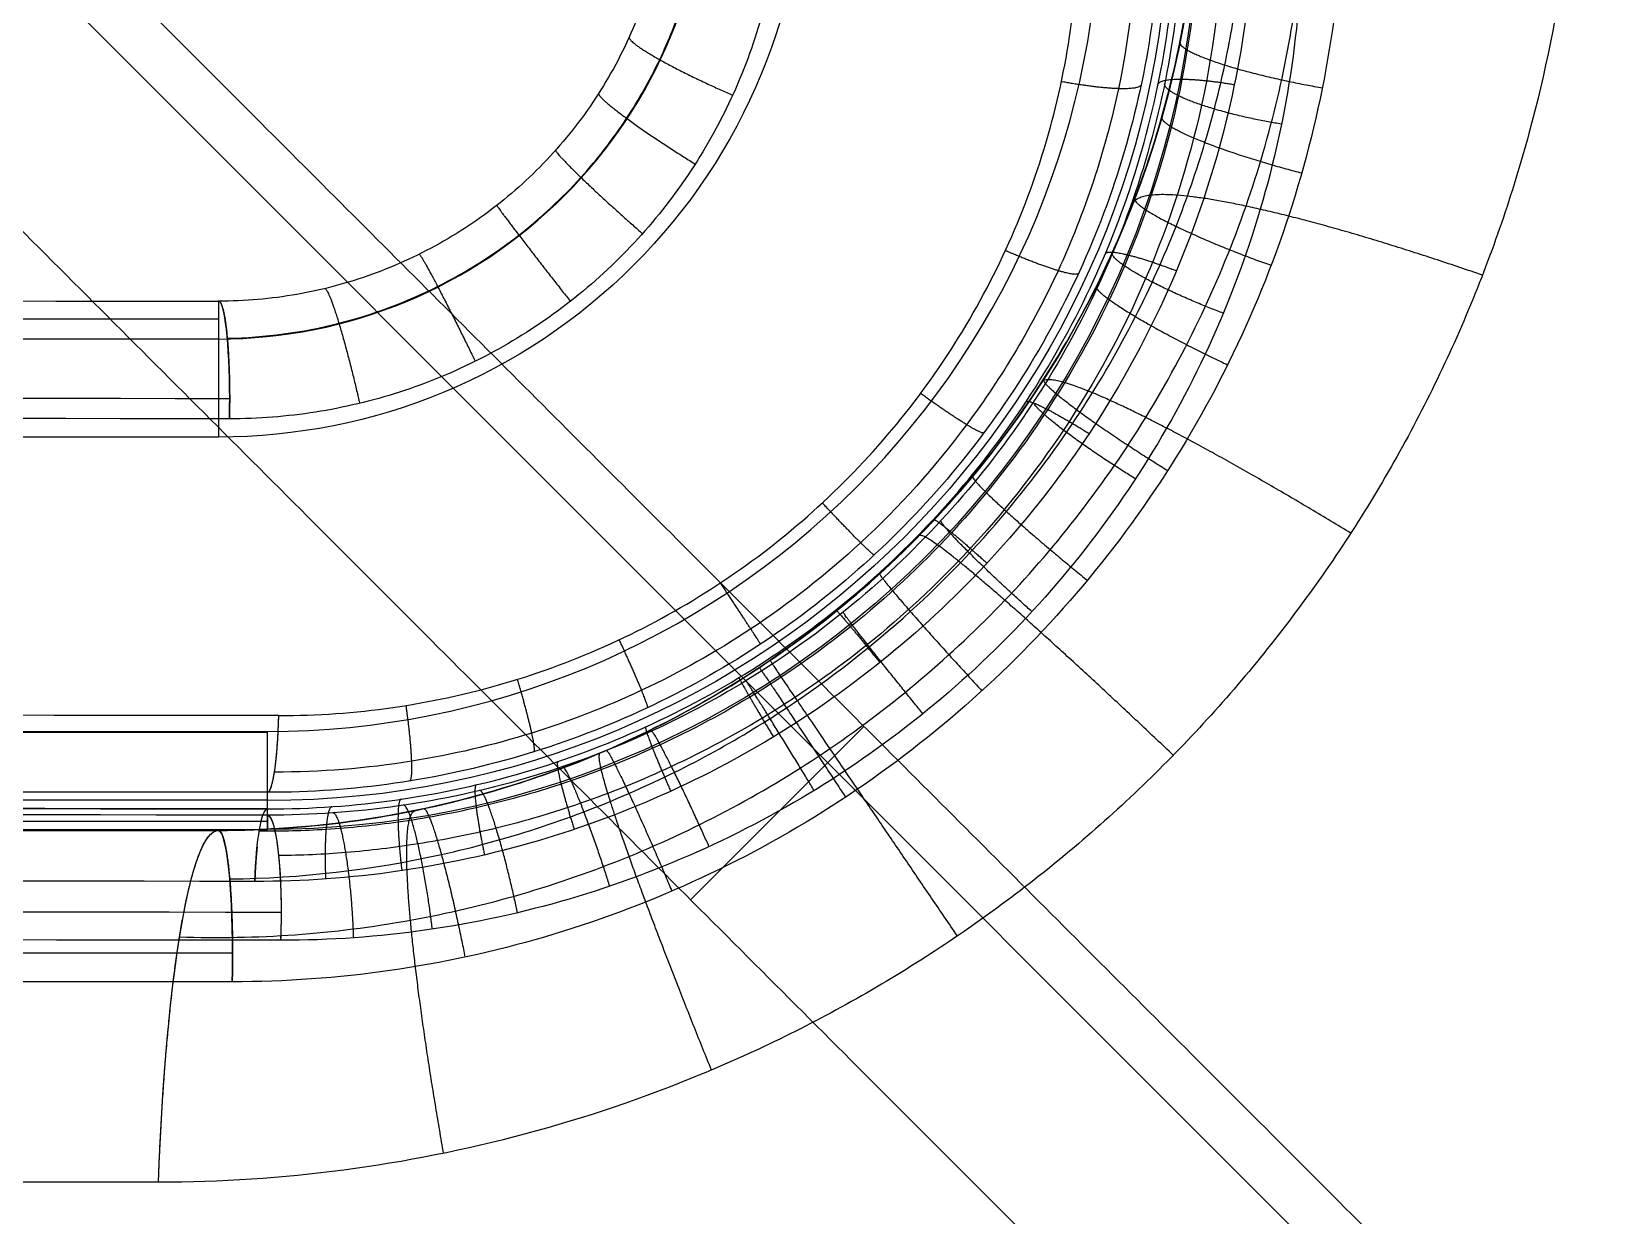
# Model space of a CAD drawing. Header units: centimetres. Extents: x -2.5 to 2.5, y -13.5 to 2.5.
# Drawn here: x 0.3168 to 0.6371, y -0.7985 to -0.5571 of the extents above; entities that cross this region are included whole.
import ezdxf

# ---------------------------------------------------------------- set-up
doc = ezdxf.new("R2010")
doc.units = ezdxf.units.CM
doc.layers.add('Default', color=7, linetype='Continuous', true_color=0x000000)

msp = doc.modelspace()

# ---------------------------------------------------------------- linework, layer by layer
at = {"layer": 'Default'}
for p, q in [((0.6587463907696087, -0.8856415901717452, 3.01068913411592), (0.2961758584722198, -0.5230710578743563, 3.01068913411592)), ((0.355000000558295, -0.6157932887044069, 2.282041368845757), (-0.3550000003460332, -0.6157932887044069, 2.282041368845757)), ((-0.365, -0.6999992317864674, 1.800000761538717), (0.3649999999996736, -0.6999992317864674, 1.800000761538717)), ((0.4866682153450261, -0.6988002496694741, 3.000249999977711), (0.4513128762699427, -0.7341555887445576, 3.05024999999999)), ((-0.3649999999999999, -0.7137371730395531, 2.517648887391085), (0.3649999999999999, -0.7137371730395531, 2.517648887391085)), ((-0.365, -0.718133840030913, 2.013840751783052), (0.3649999999750696, -0.718133840030913, 2.013840751783052)), ((-0.365, -0.7198239395377833, 1.820174530709968), (0.3649999999409002, -0.7198239395377833, 1.820174530709968)), ((-0.3549999999870747, -0.7200000000000001, 2.540225799763142), (0.3550000003248897, -0.7200000000000001, 2.540225799763142))]:
    msp.add_line(p, q, dxfattribs=at)
for centre, radius, start, end in [((0, 3.552713678800501e-16, -12.2), 2.499690594652, 270, 90), ((-1.414489680939823e-09, -1.493782253447762e-09, -11.7), 2.032971016854729, 44.41990661493926, 268.9001442872669), ((-1.793662034335766e-44, 5.329070518200752e-16, -3.2), 1.999999999999999, 270, 90), ((0, 0, 1.625), 1.775, 270, 90), ((0, 0, 2.218104481907), 1.775, 270, 90), ((0, 0, 1.7715522409535), 1.775, 270, 89.99999999999999), ((0, 0, 2.230604481907), 1.775, 270, 89.53141365220625), ((-2.40802933149098e-12, -1.486122336302742e-12, -11.7), 1.7086088901431, 55.00316425220173, 268.5990959644928), ((0, 0, -11.7), 1.70860889014, 55.00316425226172, 268.5990959644133), ((0, -8.881784197001252e-16, -3.2), 1.700000000000001, 270, 90), ((0, 1.776356839400251e-16, 1.943104481907), 1.695, 270, 90), ((0, 1.776356839400251e-16, 2.193104481907), 1.695, 270, 90), ((0, 0, 1.968104481907), 1.67, 270, 90), ((-6.418400859435261e-09, 4.475350401378365e-09, -2.3), 1.60000000544864, 304.7777720339693, 235.2222891541464), ((0, 0, -2.85), 1.6, 270, 90), ((-6.090588475787544e-09, 2.87672047960541e-07, 1.6), 1.574999693184827, 110.3329123390494, 69.66708705205367), ((0, 8.881784197001221e-17, 0.5), 1.469836076253, 270.0000000000001, 90), ((1.479396646715422e-12, -9.206964080021863e-11, 1.4), 1.525000000073368, 112.0971810042805, 67.9028189950204), ((0, 0, 1.4), 1.3, 118.4481734429889, 61.55182655701113), ((-3.070880286606946e-17, 1.694822060471779e-12, 1.425), 1.274999999998073, 118.4481734430453, 61.55182655695467), ((0, 0, 1.7315294370165), 1.275, 118.448173467315, 61.55182647779476), ((-3.268433194673234e-13, 9.345413332084718e-13, 2.038058873912966), 1.274999999998938, 269.6396628476234, 61.55182639856582), ((8.881784197001273e-17, -9.174883075502294e-13, 2.143109796070999), 1.181485151023046, 118.722967137101, 61.27703286289901), ((4.440892098500626e-17, -1.101518876112095e-12, 2.097504004866), 1.037010000488325, 123.7969889265694, 56.20301107343055), ((-2.40785169580704e-12, -1.48618894968422e-12, -11.7), 1.7086088901431, 268.5990959644928, 6.722127558517477), ((0, 0, -11.7), 1.70860889014, 268.5990959644133, 6.722127558479594), ((-1.414489503304139e-09, -1.49378216462992e-09, -11.7), 2.032971016854729, 268.9001442872669, 5.645786876412472), ((0, 0, -12.1), 2.15, 180, 0), ((5.445089946102565e-32, 1.577721810442024e-31, 2.733148992834), 1.865415327864, 180, 6.145651548693434e-14), ((0, 0, -12.1), 1.85, 180, 0), ((1.776356839400251e-16, 0, 2.3), 1.82, 180, 0), ((0, 0, 2.28), 1.8, 180, 0), ((0, 0, 1.4), 1.8, 180, 0), ((-1.805553913884908e-31, -8.832776948146517e-30, 2.984452014333), 1.773948508258, 179.9999999999993, 359.9999999999994), ((0, 0, -11.95018562705), 1.7, 180, 0), ((0, 0, 1.4), 1.592735026919, 180, 0), ((0, 0, 1.3), 1.535, 180, 0), ((0, 0, 0.9500000000000001), 1.535, 180, 0), ((0, 0, 0.8650000000000001), 1.45, 180, 0), ((5.52802248421358e-13, 7.105427357601002e-16, 2.203600857458), 2.003255677910447, 268.6052373185493, 0), ((0, 0, 2.042057713659), 1.8, 270, 0), ((3.823495761736303e-31, -2.810513849101997e-15, -12), 2.15, 180, 4.854997180391044e-14), ((1.092437577629426e-30, -2.847253253075997e-15, -12.2), 1.85, 180, 7.399440925561782e-14), ((-1.085463873042923e-31, -1.037837607336e-15, -2.35), 1.45, 180, 0), ((-1.137500810156507e-31, -1.055288824224e-15, -2.445), 1.355, 180, 0), ((-1.155045923347484e-31, -1.129686117271999e-15, -2.85), 1.355, 180, 0), ((1.776356839400251e-16, -1.776356839400251e-16, 0.5019870922843003), 1.45, 270.0000000006124, 7.0191551590919e-15), ((0, 0, 2.400250000000001), 0.6000000000000001, 233.9024294560259, 306.0975706221382), ((6.064496528837543e-15, -1.620925615952729e-14, 1.80025), 0.59999999999998, 234.8252730565745, 305.1747269505037), ((0.35500000000002, -0.5200000000000201, 1.819825469289), 0.09982698575058002, 269.9999999444301, 3.410423499642764e-08), ((0.365, -0.53, 1.8), 0.1698247010765, 269.9999999999999, 0)]:
    msp.add_arc(centre, radius, start, end, dxfattribs=at)
at = {"layer": 'Default', "extrusion": (0, 0, -1)}
for centre, radius, start, end in [((-3.410332196196464e-07, 8.468541827344467e-07, 11.6), 2.132971868070293, 271.0998644742624, 132.7700319573599), ((0, 0, 0.5500000000000007), 2, 90, 196.6607710957106), ((1.060544128062e-15, 1.159961016128364e-13, -2.12), 1.845000000000116, 90.00000000000001, 270), ((0, 0, 0.9000001103701888), 1.7, 336.1372350324376, 203.862718006589), ((0, 0, -1.918104481907), 1.775, 90, 270), ((-3.885780586188048e-17, -7.059110240792421e-15, -2.2431044819065), 1.774999999999993, 92.13727618026752, 270.0000000000021), ((0, 0, -1.6), 1.75, 90.00000000000001, 270), ((0, 0, -1.943104481907), 1.75, 90, 270), ((0, 0, -2.193104481907), 1.75, 90.00000000000001, 270), ((0, 0, -2.1), 2, 121.2771350111555, 271.3947626814349), ((0, 0, 2.95), 1.7, 90, 270), ((0, 0, 3.075000000000001), 1.7, 90, 270), ((0, 0, -2.168104481907), 1.67, 90, 270), ((0, 0, -2.068104481907), 1.67, 90, 270), ((5.000772678936243e-14, -9.046399185308474e-11, -1.575), 1.550000000070636, 112.0971810147748, 67.90281898522515), ((-1.776356839400251e-16, -1.278941397231392e-10, -1.425), 1.550000000112033, 112.0971810140798, 67.90281898592026), ((0, 0, -1.5), 1.55, 112.0971810159446, 67.90281898405362), ((4.440892098500626e-17, -1.626077050786989e-12, -1.4), 1.300000000001851, 118.4481734429547, 61.5518265570453), ((1.393624962404618e-08, -2.811223840382127e-08, -2.008428634931692), 1.268181102197558, 116.4704652346586, 63.52953589255723), ((1.001865257421741e-13, -5.231592936638662e-13, -2.128091050515001), 1.218522490780612, 121.2651258924094, 270.360337152387), ((0, 0, -1.935767980715957), 1.068815170782211, 123.1689569521743, 56.83104304862568), ((0, -1.148055819259e-15, 2.85), 1.6, 173.0769230769231, 269.9999999999999), ((-6.897676076533799e-07, 7.142894792977473e-07, 11.6), 2.132971742224026, 176.8990229639725, 271.0998739085747), ((-2.664535259100376e-15, -1.457586051856197e-10, 11.58971848225719), 2.132441062866242, 177.1805348174992, 270.0000000000001), ((-1.026037000564491e-30, -2.847253253075996e-15, 12.2), 2.15, 179.9999999999999, 0), ((1.086203203015819e-31, 2.208810534618833e-30, -2.70025), 1.912399958904, 180, 359.9999999999999), ((-9.679907427317068e-31, -2.810513849101997e-15, 12), 1.85, 179.9999999999999, 0), ((0, 0, -2.3), 1.832180073765, 180, 0), ((0, 0, -1.7210288568295), 1.8, 180, 0), ((0, 0, -2.238971143170501), 1.8, 180, 0), ((0, 0, -1.125), 1.535, 180, 0), ((0, 0, 2.324999999999999), 1.45, 180, 0), ((0, 0, -0.6834935461421502), 1.45, 180, 0), ((0, 0, 2.6475), 1.355, 180, 0), ((0, 0, -2.197942286341), 1.8, 180, 270), ((-5.094560832352442e-33, -2.847253253076e-15, 12.2), 1.7, 180, 0), ((-6.20423039995443e-34, -1.028652756343e-15, 2.3), 1.45, 180, 7.016709298520406e-15), ((-1.776356839400251e-16, 0, 11.7003712541), 1.7, 180.0000000095494, 271.4009040355867), ((-0.3550000000196001, -0.52, -1.8), 0.1198262241923, 180, 270.0000000159704), ((-0.355, -0.52, -2.519645183052824), 0.2, 180, 270), ((-0.3650000000000481, -0.530000000000032, -1.82015271437125), 0.1898240347300916, 179.9999999999903, 270.0000000178385), ((-0.365, -0.53, -2.495923099550289), 0.1839267711176581, 180, 270)]:
    msp.add_arc(centre, radius, start, end, dxfattribs=at)
at = {"layer": 'Default', "extrusion": (1.185738763352164e-07, 1.917660872554058e-06, -0.9999999999981544)}
msp.add_arc((4.65434932543532e-08, -7.524191470356261e-07, -2.284937504049541), 1.752386096327069, 93.53520999034606, 86.46480574627344, dxfattribs=at)
at = {"layer": 'Default', "extrusion": (-4.416450215434877e-08, 4.392315963832166e-08, 0.9999999999999981)}
msp.add_arc((-1.019762138645356e-07, 9.998766903750547e-08, -2.200000090908275), 1.700000004086728, 304.7777720676715, 235.2222895058525, dxfattribs=at)
at = {"layer": 'Default', "extrusion": (1.792447683750321e-07, -2.74029957633971e-07, -0.9999999999999465)}
msp.add_arc((-3.660868122540455e-07, -5.596745233495262e-07, -2.05177623579187), 1.067802782053502, 123.1390102452997, 56.8609898534229, dxfattribs=at)
at = {"layer": 'Default', "extrusion": (-7.03380496208661e-14, 0.9999619230641771, -0.008726535497712124)}
msp.add_arc((-3.266834227727648e-08, -0.3925863703126695, -0.635684156195072), 3.110945517803874, 83.4475199808608, 96.5524788160434, dxfattribs=at)
at = {"layer": 'Default', "extrusion": (-0.9934677597045397, 0.0009956649833193479, 0.1141088036870252)}
msp.add_arc((0.6317585659022192, 2.726578087228164, -0.04479939011706918), 0.02000000000067744, 90.50328645832238, 180.5032262364991, dxfattribs=at)
at = {"layer": 'Default', "extrusion": (-1, 0, 0)}
msp.add_arc((0.6398262242118999, 1.820000000000017, -0.3549999998884263), 0.02000000000001663, 180.50000000014, 269.9999999438505, dxfattribs=at)
at = {"layer": 'Default', "extrusion": (-8.088148206741863e-17, 0.9999619230641713, -0.00872653549837459)}
msp.add_arc((2.56939129516207e-12, -0.3925850510173612, -0.6556841561969005), 3.13094418983354, 83.44751779098782, 96.5524821972354, dxfattribs=at)
at = {"layer": 'Default', "extrusion": (-0.9934677597045132, 0.0009956649833213615, 0.1141088036872559)}
msp.add_arc((0.6317585659022186, 2.726578087228171, -0.04479939011643275), 0.02000000000068047, 78.54102621194767, 90.5032864583226, dxfattribs=at)
at = {"layer": 'Default', "extrusion": (5.854691731421722e-18, -0.9999619230641635, 0.008726535499263045)}
msp.add_arc((8.484808396849709e-13, -0.3925850510020796, 0.6598295033315709), 3.130509876546567, 83.44751779066435, 96.55248220933561, dxfattribs=at)
at = {"layer": 'Default', "extrusion": (1.283695372222837e-16, -0.99996192306416, 0.00872653549967233)}
msp.add_arc((-5.002745760699514e-14, -0.3925850510181919, 0.7202030301818918), 3.11710778961243, 83.23299217624495, 96.76700782375508, dxfattribs=at)
at = {"layer": 'Default', "extrusion": (-0.9930335231053303, 0.001028266657858844, 0.1178276905345082)}
msp.add_arc((0.6918574562820805, 2.713960414510082, -0.04625915128879515), 0.0200000000002835, 0.5035074946434791, 77.43393217113915, dxfattribs=at)
at = {"layer": 'Default', "extrusion": (1, 0, 0)}
msp.add_arc((-0.6997480107176862, 1.820076024012454, 0.3649999999411886), 0.02007617049040333, 179.7811313379228, 269.7811313378737, dxfattribs=at)
at = {"layer": 'Default', "extrusion": (-3.469446951953614e-18, -0.9999619230641755, 0.00872653549788715)}
msp.add_arc((2.564290399251681e-18, -0.3925850510075612, 0.735680348501955), 3.097625865918048, 83.23299217622032, 96.76700782377968, dxfattribs=at)
at = {"layer": 'Default', "extrusion": (5.421010862427522e-18, 0.9999619230641678, -0.00872653549878627)}
msp.add_arc((1.283402326370942e-15, -0.3951763358115835, -0.7356803485042224), 2.71569423930626, 82.27584606967426, 97.72415393032578, dxfattribs=at)
at = {"layer": 'Default', "extrusion": (0, -0.9999619230641713, 0.008726535498373992)}
for centre, radius, start, end in [((0, -0.3951763357644154, 0.7356803485032701), 2.715694239259, 82.27584606954134, 97.72415393045867), ((0, -0.3951763357644154, 0.7356803485032712), 2.570029416397, 81.83514855694771, 98.16485144305229)]:
    msp.add_arc(centre, radius, start, end, dxfattribs=at)
at = {"layer": 'Default', "extrusion": (-1.127570259384925e-16, -0.9999619230641638, 0.008726535499243368)}
msp.add_arc((5.843647725051691e-17, -0.3951763357571461, 0.735680348505169), 2.570029416388977, 81.83514855692268, 98.16485144307734, dxfattribs=at)
at = {"layer": 'Default', "extrusion": (0.9909266276904144, -0.00117288073800444, -0.134398820251063)}
msp.add_arc((-0.7351839825521832, 2.330668211545452, 0.05311325570893771), 0.01999999999999713, 285.1129092033032, 359.4954220093539, dxfattribs=at)
at = {"layer": 'Default', "extrusion": (-0.9898635415282223, 0.001239357590709991, 0.1420163129572363)}
msp.add_arc((0.7364424017515835, 2.185436092388433, -0.05612362320146275), 0.02000000000054031, 90.50511986692533, 180.5051198653086, dxfattribs=at)
at = {"layer": 'Default', "extrusion": (0, -1, 0)}
for centre, radius, start, end in [((4.407516199377231e-08, -0.3925884073650643, 0.7200000000000001), 3.086357459101461, 83.39508829169175, 96.60491334454659), ((0, -0.3925880267139, 0.72), 2.781397272158, 82.6671263204149, 97.33287367958506), ((4.49587007581766e-13, -0.3925880267177668, 0.7449999999999966), 3.111357075910893, 83.39508665915211, 96.60491334494148), ((3.985014521146685e-13, -0.392588026700458, 0.7508661417322965), 3.11065910011347, 83.39508665502098, 96.60491334497897), ((-1.469196854738016e-15, -0.3925880267415124, 0.7917217349927973), 2.685478870779841, 82.66712632048966, 97.33287367951029)]:
    msp.add_arc(centre, radius, start, end, dxfattribs=at)
at = {"layer": 'Default', "extrusion": (0, 1, 0)}
msp.add_arc((-1.380379012758429e-15, -0.3925880267232056, -0.7200000000000001), 2.781397272167383, 82.66712632043937, 97.33287367956059, dxfattribs=at)
at = {"layer": 'Default', "extrusion": (0.9918213856338254, -1.060706394427716e-07, -0.1276336123416851)}
msp.add_arc((-0.8199999620340394, 2.392020082711862, 0.05010772498380794), 0.09999999999962621, 286.4263516139429, 359.9999992182087, dxfattribs=at)
at = {"layer": 'Default', "extrusion": (-0.9933629079826141, -3.54523792213887e-08, 0.1150223154188936)}
msp.add_arc((0.7450000126697935, 2.696374688993045, -0.04515642105562523), 0.02500000000011131, 89.99999976504861, 179.9999765271207, dxfattribs=at)
at = {"layer": 'Default', "extrusion": (1.327063459122258e-16, -0.9999619230641651, 0.008726535499090958)}
msp.add_arc((-1.451192036127291e-15, -0.3951763358012492, 0.7502960730234282), 2.696432630392651, 82.27584606964585, 97.7241539303541, dxfattribs=at)
at = {"layer": 'Default', "extrusion": (4.85722573273506e-17, -0.9999619230641713, 0.008726535498373544)}
msp.add_arc((1.238272299478221e-12, -0.3951763357730415, 0.7556803485032701), 2.590029416405715, 81.83514855700518, 98.16485143299542, dxfattribs=at)
at = {"layer": 'Default', "extrusion": (-0.9898635415282127, 0.001239357590710583, 0.1420163129573043)}
msp.add_arc((0.7364424017515832, 2.185436092388451, -0.05612362320131165), 0.0200000000005263, 74.04916231837821, 90.50511986692504, dxfattribs=at)
at = {"layer": 'Default', "extrusion": (-1.177443559319258e-16, -0.9999619230641715, 0.008726535498359384)}
msp.add_arc((-5.115513457423053e-14, -0.3951763357705178, 0.7613459130986797), 2.589210171806215, 81.83514855696943, 98.16485144303053, dxfattribs=at)
at = {"layer": 'Default', "extrusion": (-0.993362907982626, -3.545237922138869e-08, 0.1150223154187902)}
msp.add_arc((0.7450000126697935, 2.696374688993063, -0.04515642105590867), 0.02500000000009019, 76.42926264619784, 89.99999976504836, dxfattribs=at)
at = {"layer": 'Default'}
for points, degree in [([(0.4909104886577, -0.2080677761831, 3.05025), (0.7144983133587001, -0.4316556008841, 3.05025), (0.9380861380597001, -0.6552434255851, 3.05025)], 2), ([(0.4904741452682, -0.2783421109122, 3.00025), (0.68184418114445, -0.46971214678845, 3.00025), (0.8732142170207, -0.6610821826647, 3.00025)], 2), ([(0.6324118736832001, -0.5020674417026999, 2.288196107998), (0.632411380347205, -0.5149612427163639, 2.285781484373725), (0.6306949104691875, -0.5405730400115012, 2.281197701304426), (0.6230984465000868, -0.5782015979607859, 2.275098300833986), (0.6106789980276957, -0.6143216132943949, 2.269890362762993), (0.5937003184201047, -0.6483793644955047, 2.265649942544), (0.5724976762039143, -0.6798167838440146, 2.262444001874006), (0.5474587813522239, -0.7081557979120247, 2.260316058777013), (0.5189995028580336, -0.7329611296694346, 2.25929840707602), (0.487570078601843, -0.7538646702390446, 2.259403349264027), (0.4536670719193522, -0.770534418159754, 2.260628775279033), (0.4178417032589608, -0.7826742403418631, 2.262958961681039), (0.3806507942961844, -0.7900587844203395, 2.266362034864339), (0.3554221745392754, -0.7917211114152418, 2.269297803686221), (0.3427575803932, -0.7917217349928, 2.270927320781)], 3), ([(0.5549999999999999, -0.5199999999611, 2.685369900231001), (0.5549999926688999, -0.5296868983703, 2.683528809347), (0.5535906904690999, -0.5490071703921, 2.680036314148), (0.5473518090485, -0.5772523994495, 2.675465847372), (0.5371774931012, -0.6041768959389, 2.671653743583), (0.5233269081134999, -0.6292619191840001, 2.668668176195), (0.5061169759552, -0.6520381686740001, 2.666560012025), (0.4859060090674001, -0.6720946373016, 2.665362829879), (0.4631031794649, -0.689063887486, 2.665094566789), (0.4381186603669, -0.7026486773968, 2.665758955759), (0.4114472076601001, -0.7125712875903001, 2.667343261306), (0.3835699160711, -0.7186342335007, 2.669822752583), (0.3645343575078, -0.7199997096795001, 2.672042848478), (0.3550000005731, -0.7200000000000001, 2.673284616137)], 3), ([(0.4470632719222001, -0.5199999999315003, 2.709458956873), (0.4470729526591001, -0.5254610416341003, 2.708343405695), (0.4461177258125001, -0.5363452650955003, 2.706254171597), (0.4418554530833001, -0.5520761854801002, 2.703634591176), (0.4349499540563002, -0.5667219771169002, 2.701603816925), (0.4256526619219001, -0.5798706034257002, 2.700212477236), (0.4142702974069, -0.5911617910764002, 2.699491954995), (0.4011251891675001, -0.6003083729946002, 2.699456977915), (0.3865972582416, -0.6070500180752002, 2.700106668497), (0.3710849723371, -0.6111918282499001, 2.70142623987), (0.3603694948582, -0.6121217380649001, 2.702731967474), (0.3550000011556, -0.6121154296779001, 2.703482270056)], 3), ([(0.470000010449, -0.5232704402384998, 2.729144390009), (0.4700087106044, -0.5292937229828997, 2.728133441729), (0.4690710266722, -0.5411875964099998, 2.72624551491), (0.4648560182341, -0.5586415957643999, 2.723798083469), (0.457971527197, -0.5751175447214999, 2.72181943625), (0.4486201879057, -0.5902561727100999, 2.720347651035), (0.4370479354579, -0.6037038157265, 2.719414675322), (0.4235489258339, -0.6151538511976999, 2.719038823422), (0.4084378079653999, -0.6243549766033, 2.719226406441), (0.3920634003874, -0.6310958293387, 2.719972794576), (0.3748108994299999, -0.6351891281720001, 2.721265124473), (0.3631243609396999, -0.6360956024191, 2.722453447753), (0.3572327043891999, -0.6360902322744, 2.723130092823)], 3), ([(0.5845669291339001, -0.5240944881853001, 2.709605789413), (0.5845669124052, -0.5350850668774001, 2.70774900796), (0.5829785616305, -0.5568775935993001, 2.704247184915), (0.5759332661392, -0.5888808693170001, 2.69964130416), (0.5644253121329, -0.6193929624918001, 2.695798726713), (0.5487368045068001, -0.6478568889156001, 2.69278422758), (0.5292196947718, -0.6737190407502002, 2.690653541301), (0.5062794231783, -0.6965038323362, 2.689442293497), (0.4803836746117, -0.7157825029004999, 2.68917019467), (0.452011771969, -0.7312065111982, 2.689841186201), (0.4217222658875001, -0.7424700831230999, 2.691441550804), (0.3900767835565, -0.7493259920313999, 2.693947476157), (0.368594073503, -0.7508654770280999, 2.69617504542), (0.357795275589, -0.7508661417322999, 2.697425335388)], 3), ([(0.5664603817948999, -0.5262408681467001, 2.295732848964), (0.5664768008722202, -0.5361540812637005, 2.293790750102055), (0.5650708014480122, -0.5557912079519473, 2.290133427276138), (0.5587667813879508, -0.584603720726305, 2.285329627438246), (0.5484423806334564, -0.612057002814916, 2.281329956189336), (0.5343601348299621, -0.6376644110658275, 2.27819761778643), (0.516848311330568, -0.6609133318580392, 2.275992543462527), (0.496257379280074, -0.681406707190151, 2.274747600558623), (0.47299326679118, -0.6987627323118627, 2.27448433732072), (0.4474889488501856, -0.7126597083129741, 2.275207695303812), (0.420222197182891, -0.7228220119233848, 2.2769063617579), (0.3916689101671255, -0.7290260316570667, 2.27955791950697), (0.3722118243244635, -0.730410586559282, 2.281922098065998), (0.3624111639122999, -0.7303990104246, 2.283251349537)], 3), ([(0.367295597484, -0.6965894616413, 2.708989441883), (0.3751052751798, -0.6965973775, 2.708062823932), (0.3906134640787, -0.6954977573875001, 2.706413837788002), (0.4134642069307001, -0.6905445805168002, 2.704556431786003), (0.4353100835383001, -0.6824070219207002, 2.703366145582004), (0.4557468170351001, -0.6712702164280003, 2.702859783626006), (0.4743887818401002, -0.6573519461823004, 2.703045955692008), (0.4908732942137002, -0.6409245934465007, 2.70392061994201), (0.5048792570892003, -0.6222948477326008, 2.705468505001011), (0.5161235552500003, -0.6018083945257009, 2.707662456731013), (0.5243526233159003, -0.5798645568655009, 2.710462752720014), (0.5293703033420935, -0.5568673459057331, 2.713821419662011), (0.5304867289823958, -0.5412294525345663, 2.716373883039005), (0.53047545, -0.5333333333332998, 2.717729781953)], 3), ([(0.5760506031191001, -0.5339555190686, 2.187825698636), (0.5760683774333509, -0.5440915395770688, 2.185726396414106), (0.574631144889021, -0.5641681025149404, 2.18177316986222), (0.5681788326605104, -0.5936228751841313, 2.176581036918325), (0.5576181844143098, -0.621669111214433, 2.172261001378361), (0.543229075673309, -0.6478055208154349, 2.168881121551399), (0.5253461326598083, -0.6715255211722366, 2.166503144434437), (0.5043305316865077, -0.6924259695754387, 2.165161928123476), (0.480594566346607, -0.7101243412436405, 2.164879727209514), (0.4545747200317065, -0.7242973430392424, 2.165661637588551), (0.4267523827565058, -0.7346652191463441, 2.167495901221586), (0.3976074666891924, -0.7409981394465225, 2.170359235572473), (0.3777356659491469, -0.74241214938853, 2.172913421954247), (0.3677240838867999, -0.7423996408258001, 2.17434978405)], 3), ([(0.6610821826647, -0.8732142170206999, 3.00025), (0.5011148804003001, -0.7132469146984499, 3.00025), (0.3411475781359, -0.5532796123761999, 3.00025)], 2), ([(0.2959000358761, -0.5787427483507, 3.05025), (0.4755717307306, -0.7584144432052, 3.05025), (0.6552434255851, -0.9380861380597001, 3.05025)], 2), ([(0.3550000011556, -0.6121154296779001, 2.703482270056), (0.3550000005294, -0.6159712077142501, 2.261653869673), (0.3549999999032, -0.6198269857506001, 1.81982546929)], 2), ([(0.3549999999032, -0.6198269857506001, 1.81982546929), (-1.869998600412259e-11, -0.6198269857506, 1.8198254692895), (-0.3549999999406, -0.6198269857506, 1.819825469289)], 2), ([(0.3549999999862, -0.6398262241923001, 1.8), (-6.899980586894117e-12, -0.6398262242021, 1.8), (-0.355, -0.6398262242119, 1.8)], 2), ([(-0.365, -0.6998247010765, 1.8), (0, -0.6998247010765, 1.8), (0.365, -0.6998247010765, 1.8)], 2), ([(0.365, -0.7156172804312, 2.302209919284), (0.365, -0.71392614819925, 2.4959944789325), (0.365, -0.7122350159673001, 2.689779038581)], 2), ([(0.365, -0.7169007383833002, 2.155140205058), (0.364999999970482, -0.7183623865567199, 1.987646459714625), (0.364999999940964, -0.7198240347301397, 1.82015271437125)], 2), ([(-0.365, -0.7198240347301396, 1.82015271437125), (-2.951799915607012e-11, -0.7198240347301397, 1.82015271437125), (0.364999999940964, -0.7198240347301397, 1.82015271437125)], 2), ([(0.3550000005731, -0.7200000000000001, 2.673284616137), (0.35500000028655, -0.7200000000000002, 2.5196729288685), (0.355, -0.7200000000000002, 2.3660612416)], 2)]:
    msp.add_open_spline(points, degree=degree, dxfattribs=at)
for points, knots in [([(0.3470594041219394, -0.7417093580745129, 2.304356117630897), (0.3627030678015448, -0.7422414671514731, 2.301666869067167), (0.3939791412501317, -0.7400153586130491, 2.297094567053879), (0.4392709764619512, -0.7268543703964845, 2.292865637324657), (0.4807121566526453, -0.704618935739041, 2.29142642761118), (0.516754387163569, -0.6740778084726557, 2.292836913378545), (0.5458139902922826, -0.6363312380681447, 2.297101061545152), (0.5659993481784356, -0.5936813644302834, 2.304002965577254), (0.5762615574985281, -0.5501954438464719, 2.312774952689434), (0.5773701089932346, -0.5217730776133489, 2.31947261632219), (0.5767093580745393, -0.508547454564138, 2.322796072522311)], [-6.874723179469235e-14, -6.874723179469235e-14, -6.874723179469235e-14, -6.874723179469235e-14, 0.1288302794171, 0.2543152038342, 0.3792917973005, 0.5049157787699, 0.6320789935645, 0.7621987374622, 0.887938994441, 1.000000000000082, 1.000000000000082, 1.000000000000082, 1.000000000000082]), ([(0.355, -0.7200000000000002, 2.3660612416), (0.3645924774435618, -0.7199997079902153, 2.364211448700186), (0.3836972544586389, -0.7186173087781407, 2.360907763537011), (0.4115350235184922, -0.7125410016021991, 2.357244058831526), (0.4380763460467987, -0.7026586673813258, 2.354906173569898), (0.4628879017387051, -0.6891890647537013, 2.353920465874647), (0.4855437217151299, -0.6723920109923011, 2.354298993105619), (0.5056650641366875, -0.6525407738751726, 2.356034299630815), (0.5228818542386441, -0.6299372762074594, 2.359111955999767), (0.5368276316182055, -0.6049342146513506, 2.363499081883971), (0.5471520967807532, -0.5779496628747146, 2.369135090840695), (0.5535399301698086, -0.5494668337322737, 2.375939233036092), (0.5549997935198164, -0.5298616026703828, 2.381177627278558), (0.555, -0.5199999999999999, 2.383946825502)], [-3.186675251014123, -3.186675251014123, -3.186675251014123, -3.186675251014123, -2.896977696129302, -2.607279926490915, -2.317582156852561, -2.027884387214206, -1.738186617575851, -1.448488847937816, -1.158791078299461, -0.8690933086611063, -0.5793955390227516, -0.2896977693843972, 0, 0, 0, 0]), ([(0.3567983281426355, -0.6196639281949146, 2.71920493352697), (0.3567983283573602, -0.6196639281911615, 2.719204933499149), (0.3644521678065102, -0.6195301530067251, 2.718213259253425), (0.3792869553789547, -0.6175493182824778, 2.716620337535442), (0.39944730246914, -0.6100349879212253, 2.715393769451749), (0.4160078387154634, -0.5995755478505788, 2.715227432952942), (0.428797093913468, -0.5876901293506556, 2.715846989623888), (0.4382678166731771, -0.5754535331970042, 2.716978139040245), (0.4451507714645667, -0.5632367446673703, 2.71844743293413), (0.4501306034448866, -0.5507284411728958, 2.720221569374446), (0.4535163064075949, -0.5372171517362542, 2.722394352418033), (0.4544865986179427, -0.5276527160776966, 2.724112950377395), (0.4546127691303173, -0.5226086526467545, 2.725067180389804), (0.4546127691306542, -0.5226086526332853, 2.725067180392352)], [-4.239009463791245e-09, -4.239009463791245e-09, -4.239009463791245e-09, -4.239009463791245e-09, 0, 0.1510990585288, 0.2924824631022, 0.4214453661488, 0.5350405299205, 0.6353110734051, 0.7257066433355, 0.8110599926873, 0.9004591699063, 1, 1.000000000265804, 1.000000000265804, 1.000000000265804, 1.000000000265804]), ([(0.3572907183220743, -0.7298878897966998, 2.693067849784139), (0.3572907184219423, -0.7298878897955865, 2.69306784977173), (0.3717665409545557, -0.7297265208486842, 2.691269253931877), (0.3996935709469174, -0.7265157962072247, 2.688328068559704), (0.4380516233422458, -0.7140406304472222, 2.685776988285117), (0.4701013814146915, -0.6966344951400688, 2.684943489631532), (0.4956869938391267, -0.6767326359954452, 2.685397113650173), (0.5155067317012025, -0.6561297109790365, 2.686713580789247), (0.5306467687168437, -0.6357338484653148, 2.688583544513329), (0.5420098877032055, -0.6161070784559302, 2.690785947356313), (0.5503412112990084, -0.597603902153167, 2.693159293443455), (0.5562736745062761, -0.580392827274915, 2.69559173323983), (0.560332946456687, -0.5644965798398689, 2.698012648857307), (0.5629401979717004, -0.5498324659887718, 2.700384482445456), (0.5644189036827417, -0.536246841405644, 2.702695219823195), (0.5648207086334495, -0.5275236558848415, 2.704244771317094), (0.5648878897937074, -0.5233175635646566, 2.705007056258278)], [-9.260462493260426e-10, -9.260462493260426e-10, -9.260462493260426e-10, -9.260462493260426e-10, 0, 0.1342300311275, 0.2583639896744, 0.3710591965784, 0.4697290741366, 0.5569246828024, 0.6347201385992, 0.7043144374055, 0.7666510400615, 0.8226084388045, 0.873055406929, 0.9188582301994, 0.9608834969976, 1.000000000064309, 1.000000000064309, 1.000000000064309, 1.000000000064309]), ([(0.5550541419999038, -0.5275842401062919, 2.302489999742648), (0.5552426797416607, -0.5406776140741618, 2.299717961126857), (0.5529649375805649, -0.5663185987441883, 2.294671072207291), (0.542102204351243, -0.6024778681817613, 2.28865774351629), (0.5257021658548953, -0.633628904395395, 2.28449385153125), (0.5059899913664436, -0.658892195695827, 2.282042836448384), (0.4851421267791135, -0.6783101346831563, 2.28098162058674), (0.4643871578842184, -0.6927981077865583, 2.280940841362736), (0.4444130654742802, -0.7033043287293275, 2.281622292125468), (0.4256170428272641, -0.7106459878479109, 2.282797227771463), (0.4081805076424941, -0.7155134596507504, 2.28429465752171), (0.3921128863341626, -0.7184730249804656, 2.285994453615217), (0.3773051983332609, -0.7199668941443326, 2.287819610404943), (0.367847489031041, -0.7202104652021073, 2.28913430830419), (0.363311319830937, -0.7201648954186466, 2.289798914990737)], [2.505085147125564e-13, 2.505085147125564e-13, 2.505085147125564e-13, 2.505085147125564e-13, 0.1323192603365, 0.2570646812831, 0.3746544675932, 0.4793082108067, 0.5717587304267, 0.6539855317861, 0.7274685701703, 0.7932885804626, 0.8524528542788, 0.9059598328988, 0.9548082176841, 0.9999999999999609, 0.9999999999999609, 0.9999999999999609, 0.9999999999999609]), ([(0.5517840070527, -0.53, 2.16851629066), (0.5518019547461681, -0.5390924407151881, 2.166431601069904), (0.5505074301073574, -0.5572119032136102, 2.162481915561204), (0.544688276246734, -0.5836586109760132, 2.157325797125953), (0.5351893789073843, -0.6088273230054239, 2.153038657202254), (0.5222630908436414, -0.6322485269119387, 2.149691374900051), (0.5062242563794536, -0.6534821379209047, 2.147340411869967), (0.4873956419593523, -0.6721788493829322, 2.14601718146812), (0.4661430850196169, -0.688007322428827, 2.145741727943914), (0.4428508781926979, -0.7006862455460353, 2.146518257327717), (0.4179314145323603, -0.7099682383963328, 2.148337428050096), (0.3918303722298429, -0.7156441518084543, 2.15117437874297), (0.3739605423319701, -0.7169131460158822, 2.153717082301627), (0.365, -0.7169007383833002, 2.155140205058)], [0, 0, 0, 0, 0.2697101448557411, 0.539420303423737, 0.8091304619917034, 1.078840620559669, 1.348550779127636, 1.618260937695306, 1.887971096263272, 2.157681254831238, 2.427391413399204, 2.69710157196717, 2.966811730012467, 2.966811730012467, 2.966811730012467, 2.966811730012467]), ([(0.365, -0.7156172804312, 2.302209919284), (0.3738935846546974, -0.7156289298069524, 2.300873735508743), (0.3916351965302188, -0.7143690454907822, 2.298485640061499), (0.4175654783365995, -0.7087305571488911, 2.295819812475985), (0.4423325863470824, -0.6995035527634732, 2.294110238772968), (0.4654867323431437, -0.6868942356455215, 2.29338144757458), (0.4866115500076262, -0.6711499847432826, 2.29364276305408), (0.5053194117842932, -0.6525556611276419, 2.294889961882014), (0.5212449188829674, -0.6314472004791043, 2.297103210447793), (0.5340687802239173, -0.6081784570352655, 2.300251531782033), (0.5434823229275775, -0.5831947339761501, 2.304279956055745), (0.5492435374055605, -0.5569640127649906, 2.309120767225444), (0.5505243889250899, -0.5390071604575416, 2.312825817568038), (0.5505075779489002, -0.5299999999999999, 2.314780578647)], [0, 0, 0, 0, 0.2676349046843368, 0.5352698097077033, 0.8029047147310703, 1.070539619754437, 1.338174524777804, 1.605809429800876, 1.873444334824243, 2.14107923984761, 2.408714144870976, 2.676349049894373, 2.943983942105263, 2.943983942105263, 2.943983942105263, 2.943983942105263]), ([(0.5471592168988002, -0.53, 2.698464751526), (0.547170628751049, -0.5387607973855081, 2.697125601156642), (0.5459273046820403, -0.5562512547862513, 2.694583285652727), (0.5403363484907134, -0.5818654115181721, 2.691252852266119), (0.5311706866067069, -0.6063401420535837, 2.688470270736336), (0.518636595607844, -0.6292084647089631, 2.686288127623339), (0.5030083504364392, -0.6500180110666472, 2.684746618432609), (0.4846049817568269, -0.6683756549441136, 2.683874266155054), (0.4637839548394519, -0.683933435560259, 2.683687132725785), (0.4409584523821366, -0.6963820585265363, 2.684189208420449), (0.4165545325113724, -0.7054756636829362, 2.685372705609137), (0.3910739820345595, -0.7110099270487993, 2.687215298017609), (0.3736969549442583, -0.7122429519230038, 2.688860428771084), (0.365, -0.7122350159673001, 2.689779038581)], [0, 0, 0, 0, 0.2618077784634435, 0.5236155642372143, 0.7854233500109563, 1.047231135784698, 1.30903892155844, 1.570846707331895, 1.832654493105637, 2.094462278879378, 2.35627006465312, 2.618077850426862, 2.879885635610205, 2.879885635610205, 2.879885635610205, 2.879885635610205]), ([(0.542373672524168, -0.5321751232331539, 2.711089140737191), (0.5423912295488792, -0.5444250709208752, 2.708985586683369), (0.5397759427627431, -0.5697314399930405, 2.70494912208415), (0.527890208350157, -0.6056097843578001, 2.700185565419229), (0.5093701030952963, -0.6368119559250387, 2.697008439864284), (0.4875367682127513, -0.6611070730367874, 2.695412751879305), (0.4647743186833138, -0.6789726196419751, 2.695035315617109), (0.441998440659955, -0.6917622013331859, 2.695534466351951), (0.4186984875443584, -0.7008139736758036, 2.696739823109473), (0.3935259139189625, -0.7067232186748927, 2.698708083476566), (0.3757668596283045, -0.7081241287421414, 2.700572145191817), (0.36641655282449, -0.7081146310424371, 2.70168156829408)], [-2.108220156062888e-13, -2.108220156062888e-13, -2.108220156062888e-13, -2.108220156062888e-13, 0.134605305933, 0.2767717130046, 0.4089610008023, 0.5257020380705, 0.6283588565501, 0.7204320013118, 0.807161262006, 0.8981111536275, 1.000000000000566, 1.000000000000566, 1.000000000000566, 1.000000000000566]), ([(0.5600314232018984, -0.5333025727829386, 2.184533412236515), (0.5598328702376414, -0.5463177872810224, 2.181673570434469), (0.5568909533125734, -0.5717194161589799, 2.176462425546569), (0.5454404599865533, -0.6072758602161673, 2.17025569810973), (0.5288316098466306, -0.6378689262829054, 2.165939206283952), (0.5091925830039397, -0.6627213795168576, 2.163378960265597), (0.4885391606535724, -0.6819377082200645, 2.162248761740278), (0.4680144067023666, -0.6963962223616992, 2.162175495388388), (0.448244558757066, -0.7070064996143826, 2.162855758222486), (0.4295926446139472, -0.7145438788926278, 2.164056304250009), (0.4122335227766343, -0.7196596189018448, 2.165601236950859), (0.3961868823397602, -0.7228909773208576, 2.167365003433777), (0.3813616302106005, -0.7246628252827692, 2.169265124512954), (0.3718690932654744, -0.7250977707241303, 2.170636934841289), (0.3673125364691333, -0.7251466414790504, 2.171330705388281)], [6.776856206038259e-17, 6.776856206038259e-17, 6.776856206038259e-17, 6.776856206038259e-17, 0.130849860322, 0.2548924626011, 0.371803873832, 0.4763210807391, 0.5688604939742, 0.6513047552037, 0.7251370525572, 0.7914111751474, 0.851085215278, 0.905107971677, 0.9544287426628, 1.000000000000292, 1.000000000000292, 1.000000000000292, 1.000000000000292]), ([(1.897820928769, -0.6310909036854999, -0.6357572276282999), (1.874634923354071, -0.7008163157109637, -0.7368073781261721), (1.82229089794488, -0.8333690465088465, -0.9356364120696812), (1.723325004331061, -1.02197287609788, -1.22631178044832), (1.613397700764428, -1.187095076018878, -1.483990898163038), (1.495488937481647, -1.332083254116331, -1.711391330585532), (1.373121255523564, -1.457430841807664, -1.908443991660668), (1.248808873450074, -1.564901058148241, -2.077530637087337), (1.124430472845091, -1.656233162228415, -2.221232400120319), (1.001308226407001, -1.733204417320149, -2.342302655538292), (0.8803339518024423, -1.79747636821918, -2.443352050388355), (0.7619868698397337, -1.85059372946727, -2.526821340077252), (0.6464766531588475, -1.89391273320813, -2.594857529828658), (0.5337163513793932, -1.928627194466459, -2.649354915475266), (0.4234609023230966, -1.95571468345545, -2.691861156782998), (0.3155335385985873, -1.975946937161618, -2.723599516232042), (0.2088258439550122, -1.990019664093585, -2.745668019630385), (0.103565359649815, -1.998230888748598, -2.758548786602691), (0.03432267485971176, -2.000000210439723, -2.761319070653383), (1.085792599384e-06, -2.000000570242, -2.761321228591)], [0, 0, 0, 0, 1.999729073208419, 3.999460960383801, 5.999192847561222, 7.998924734738642, 9.998656621912664, 11.99838850909008, 13.9981203962675, 15.99785228344153, 17.99758417061895, 19.99731605779296, 21.99704794497039, 23.99677983214781, 25.99651171932183, 27.99624360649925, 29.99597549367667, 31.9957073808507, 33.99543926802811, 33.99543926802811, 33.99543926802811, 33.99543926802811])]:
    msp.add_open_spline(points, degree=3, knots=knots, dxfattribs=at)
for points, weights in [([(0.4388089102969054, -0.5582415658418144, 2.702799093453124), (0.4381007328417436, -0.5595056370541435, 2.716496639219387), (0.4474034069124277, -0.5647551954616782, 2.725261531974276), (0.4598750509127961, -0.570105677685085, 2.722443250480364)], [1.237830996637973, 0.9266146421855773, 0.9208324636223125, 1.220484460948178]), ([(0.551109335380444, -0.5592572105050582, 2.678405581236257), (0.5506314426588956, -0.5616445273756364, 2.695390675060434), (0.5634061848817588, -0.5657882115008034, 2.706242837877633), (0.5801541028896593, -0.568606371164892, 2.702586929781668)], [1.24650631606847, 0.9296959390130453, 0.9182595274529645, 1.212197081388228]), ([(0.5466580148217957, -0.5679238862878496, 2.30712428185279), (0.5470536038941008, -0.5664292022540558, 2.297752342559279), (0.553067016316494, -0.5664335472362378, 2.290369589739736), (0.5622202324995904, -0.5679540138235919, 2.288130566784488)], [1.124832086566177, 0.9632055412287093, 0.9585286685052853, 1.110801468395905]), ([(0.4325698613058421, -0.5697155882821239, 2.701323760568958), (0.4318703931326519, -0.570582407964663, 2.715208195578277), (0.4406098394875502, -0.5770061175501853, 2.723986680912647), (0.4522322978764081, -0.5841570289276338, 2.720958496888228)], [1.237830939368752, 0.9239991403258278, 0.920756866615389, 1.228104118237436]), ([(0.5432012380150648, -0.5679927243824345, 2.69307188998888), (0.5428253008367208, -0.5693499546024264, 2.702861782940304), (0.5364338240641674, -0.5690985856081103, 2.710376392413053), (0.5269348881915894, -0.5673688291694005, 2.712304545279075)], [1.119274907635382, 0.9559971660946784, 0.9603549822615669, 1.132348356136047]), ([(0.5718293905434663, -0.5760225494119733, 2.179712344876583), (0.5580257484325905, -0.5738330786521453, 2.183266075493743), (0.5473950217297429, -0.5700868303976274, 2.174448322409707), (0.5480077328666781, -0.5677186402435659, 2.160462533993026)], [1.222347325841724, 0.9121992770053433, 0.9265159316442971, 1.265297289758586]), ([(0.5474130563048569, -0.5745638686625747, 2.675969509994081), (0.5467972998371834, -0.5767352658930565, 2.693137055172918), (0.5594180863905683, -0.5817987058784438, 2.704000109596525), (0.57596236893091, -0.5859616678698258, 2.700131855973704)], [1.246506303415911, 0.9275447940458802, 0.9181183038106094, 1.218226832710099]), ([(0.4238017297872915, -0.5812934312247134, 2.700179834915335), (0.4232501580293321, -0.5817284634893298, 2.714213751611513), (0.4311544299435867, -0.5893439152326073, 2.723001977659444), (0.4414936716659788, -0.5983360558349969, 2.71980699493782)], [1.237830875843347, 0.9219443334653361, 0.920727745004396, 1.234181110460527]), ([(0.6128142281418649, -0.6068119842697643, 2.271029440001767), (0.5708693292792895, -0.5923371563556857, 2.283975043376174), (0.5435913534336496, -0.5868420536149619, 2.320668506822255), (0.5414655424129273, -0.5923228974299054, 2.366168262433014)], [1.100164335530074, 0.959763246280736, 0.96696309022341, 1.121763867358096]), ([(0.5419073791775524, -0.5911732506563118, 2.673518631938779), (0.541182953150318, -0.5930756634293656, 2.690874387981661), (0.5535422370467703, -0.599146663823328, 2.70174753257798), (0.5697192907485593, -0.6047940070926273, 2.69766182367393)], [1.246506289381286, 0.9253642186238052, 0.9180038870743572, 1.224425294732942]), ([(0.4117843880308865, -0.5925748490604648, 2.699550163025505), (0.4115613118406719, -0.5925929791069066, 2.713666739916941), (0.4182773893916211, -0.6013634523633475, 2.722460103537087), (0.4267748419333089, -0.6121506885257593, 2.719173572827921)], [1.237830803876272, 0.9208261299581137, 0.9207230988721836, 1.237521710618481]), ([(0.5304390008173974, -0.606442881007619, 2.688529010076389), (0.5299335115805451, -0.6073396843126643, 2.698146635655281), (0.5240912482915022, -0.6055208655959937, 2.705587355377696), (0.5155059064441275, -0.6018157757667773, 2.707734084007769)], [1.108846555190094, 0.9562664570247155, 0.9641003906734598, 1.132348356136326]), ([(0.5359096833857809, -0.602435101778385, 2.301225580762433), (0.5364430739483048, -0.6013816586679889, 2.29205522714766), (0.5419892486067287, -0.6027029299059808, 2.284726524626504), (0.5503930643907085, -0.6059114779688155, 2.28227361088302)], [1.124832086567705, 0.966899676981724, 0.9588244476494413, 1.100606398570857]), ([(0.3959423635507371, -0.6025531516743923, 2.699721429656508), (0.3962436239627794, -0.602266484121414, 2.713813006763508), (0.4013603224386057, -0.6120317014372947, 2.722605162271051), (0.4073721402588201, -0.6243678116415984, 2.719346781519666)], [1.237830722173133, 0.9211709759779104, 0.9207237252003401, 1.236488969840422]), ([(0.5599540447281683, -0.6145690416468292, 2.173402862241076), (0.5467188873364003, -0.6096390835714033, 2.177464806631511), (0.5364873470403834, -0.6040532715374825, 2.168625895881), (0.5373661276599866, -0.6022832868512029, 2.154199267698913)], [1.23999657002398, 0.911778842568209, 0.9202124158127296, 1.265297289757542]), ([(0.3766769143459999, -0.6095510264292359, 2.700980595157943), (0.377624720389447, -0.6091965579607761, 2.714908059886051), (0.380789927471806, -0.6196095077470161, 2.723689615999429), (0.3837798410795838, -0.6329409049296382, 2.72061358756186)], [1.237830632601127, 0.9234084867586376, 0.9207458629602674, 1.229842761206016]), ([(0.5340742888234149, -0.6090640167654955, 2.671124513759582), (0.5332901104078156, -0.6106407098028744, 2.688668979918829), (0.5452458529751543, -0.6178068598331378, 2.699551065447594), (0.5608377995266449, -0.6250793686316993, 2.695248877112865)], [1.246506273746699, 0.9232152046328458, 0.9179194357404722, 1.230618967069578]), ([(0.355000002395236, -0.6121154296794468, 2.703482269882727), (0.3565639102528783, -0.6119966292296368, 2.717097101282853), (0.3575592817147178, -0.6225581527418389, 2.7258552837916), (0.3572327044024854, -0.6360902322742908, 2.723130092820873)], [1.237830536873887, 0.9277846234051464, 0.9208804018809509, 1.2171178723013]), ([(0.5111267283071383, -0.6389491578809401, 2.68558580084604), (0.5106780284476912, -0.6394129808596665, 2.695094003883215), (0.5056373320688787, -0.6362798393595022, 2.70248768953087), (0.4982071351844909, -0.6309384284083371, 2.704770877051889)], [1.102326965739092, 0.9565266145677208, 0.9665337447002188, 1.132348356136586]), ([(0.5859567366781483, -0.6594036107540044, 2.264564895467852), (0.5490085418388736, -0.6369475975152018, 2.278284654842333), (0.52507503715444, -0.6253099276563598, 2.31474024270033), (0.5229228296738455, -0.6286366571389281, 2.359472071980839)], [1.092605694812068, 0.9600761374084987, 0.9697955282571835, 1.121763867358122]), ([(0.5232914615710775, -0.6280647211733743, 2.668901234094516), (0.5225227358174613, -0.6292618788212022, 2.686625590134214), (0.5338903293630248, -0.6376001142236913, 2.697515088542835), (0.5486124075473723, -0.6466236256601515, 2.693007914524343)], [1.246506256291815, 0.9211996888546372, 0.9178657695247701, 1.236504498302214]), ([(0.5197257715237535, -0.6326174719610045, 2.297075787581001), (0.5202376114974798, -0.6319883508157758, 2.288042596934932), (0.5251323596247346, -0.6344479323614888, 2.28075239954621), (0.5325883700784063, -0.6391060556863931, 2.278153547100631)], [1.124832086569144, 0.9694986559966612, 0.9591308066894979, 1.093728538647654]), ([(0.5420333707105832, -0.648339762986669, 2.168941104485685), (0.5299139888307522, -0.640909027583508, 2.173379631889733), (0.5204172086429547, -0.6336761714571371, 2.164529858460842), (0.521299750287824, -0.6325660377287666, 2.149770735941841)], [1.253177755583767, 0.9116147929192109, 0.9156546376434748, 1.265297289756559]), ([(0.508836770126609, -0.6478055091027461, 2.667014147055007), (0.508190243489619, -0.6485837244838882, 2.684894832128475), (0.5187347340699473, -0.6581454086534934, 2.695789896530473), (0.532223942901336, -0.6690074776406197, 2.691105646371002)], [1.246506236780009, 0.9194733887646607, 0.9178394588802676, 1.24160444712683]), ([(0.488749639741649, -0.6638416663264981, 2.6841319763337), (0.4884859838965815, -0.6639730856727547, 2.693586878166151), (0.4843590737887474, -0.6598365928421298, 2.700957726547912), (0.4781610100289435, -0.6532400396001048, 2.703306894457878)], [1.099181309771228, 0.9566798593393631, 0.9677355414612259, 1.132348356136816]), ([(0.5007904414491259, -0.6566457156326104, 2.294677725207865), (0.5011632877448842, -0.6563605359494625, 2.285721973864259), (0.5053217847655768, -0.6597221016151984, 2.278454133096798), (0.5117598890339128, -0.6655318036536084, 2.275772726077135)], [1.124832086570425, 0.9709990283474124, 0.9593446185736278, 1.089868857249071]), ([(0.5209265190725976, -0.6754012682494592, 2.166329400882014), (0.5102652890684877, -0.6659229382543922, 2.170996207378457), (0.5017100575205375, -0.6573581951684832, 2.162141994712719), (0.5023737981932717, -0.6568317808952225, 2.147179041372635)], [1.26120929631737, 0.9115728602787443, 0.9129355247581807, 1.26529728975568]), ([(0.5497511490360095, -0.7046830888924582, 2.260677035296113), (0.5189067772137917, -0.6753808192519047, 2.274850496322276), (0.4993143033738437, -0.6584822303094275, 2.311162658108771), (0.497924712881679, -0.6599018457622201, 2.355444740004816)], [1.088209260775396, 0.9603115189275312, 0.9714963877884487, 1.121763867358148]), ([(0.4898763801185518, -0.6676765454841027, 2.665689424080467), (0.4894917232922152, -0.6680278666350011, 2.683681026015648), (0.498920087383825, -0.6788189516527315, 2.694579668147222), (0.5107254762650858, -0.6915382233781515, 2.68977054642917)], [1.246506214910559, 0.9182646319308737, 0.917831833111264, 1.24520781845173]), ([(0.4655722291320157, -0.6820325161027789, 2.683788034153577), (0.4655580585216786, -0.6819441345259292, 2.693231302658516), (0.4623704556531334, -0.6770729247528599, 2.700597848803628), (0.4573969017276907, -0.6695372030981644, 2.702962631890394)], [1.098484880282573, 0.9567163524466009, 0.9680041777314159, 1.132348356137017]), ([(0.4809314251179332, -0.6750566676354058, 2.293643803770367), (0.4810990177787087, -0.6750224168512242, 2.284720099032415), (0.4844990599355948, -0.6790769707858755, 2.277461520743951), (0.4899184875003832, -0.6857816153137076, 2.274745599324852)], [1.124832086571556, 0.971631730375889, 0.9594428908287536, 1.08826556793015]), ([(0.4986932001691943, -0.6962172434978167, 2.165180988248343), (0.4896476012709549, -0.685160546328312, 2.169948296695399), (0.4821302012420204, -0.6755784053541262, 2.161092419838373), (0.4824385866006378, -0.6754983168324094, 2.146038901938629)], [1.264750158253539, 0.9115676642094572, 0.9117500413765778, 1.265297289754901]), ([(0.4425336122216326, -0.6949720385240444, 2.684235814711761), (0.442791755243215, -0.6947612027877021, 2.693695869531951), (0.4405354299749099, -0.6893637703787846, 2.701069942359944), (0.4367568129237446, -0.6811291058075392, 2.703414636203373)], [1.099465758065742, 0.9566652255334611, 0.9676260915572802, 1.132348356137199]), ([(0.50572814559381, -0.7415403970168452, 2.259388021086474), (0.4819220311309562, -0.7065505291028762, 2.273705299769328), (0.4675105802425801, -0.6853522589953732, 2.309972668390953), (0.4675228818052791, -0.6853438873082944, 2.354114078037367)], [1.086825556078909, 0.960394332438462, 0.9720404361982168, 1.121763867358174]), ([(0.4653451469278559, -0.6868051214725737, 2.665233887775802), (0.4653902964885948, -0.6867752595837177, 2.683261509618658), (0.4733402521094503, -0.6987336232556036, 2.694161576762311), (0.4829084546511601, -0.7132239499866234, 2.689312526288144)], [1.24650619016326, 0.9178810929755568, 0.9178312774980317, 1.246356743730685]), ([(0.4193551212332341, -0.7039809191935136, 2.685302965933202), (0.4198928421874539, -0.7037276053684719, 2.694801713218967), (0.4185738453370848, -0.6979589715467046, 2.702192059031832), (0.4159913385867458, -0.6891990302432561, 2.704488294339271)], [1.101754627799405, 0.9565531074049143, 0.9667510168509024, 1.132348356137369]), ([(0.4611680242169049, -0.6888501580550253, 2.293603865599187), (0.4611008629989432, -0.6889818504671087, 2.284680395161347), (0.4637521674851008, -0.6935598726088644, 2.277421751996721), (0.468182824595255, -0.7009543254525721, 2.274705228470355)], [1.124832086572563, 0.9716413562592271, 0.9594444230832601, 1.088241287044662]), ([(0.476495859059587, -0.7118584070144884, 2.165107298689795), (0.4691014152739491, -0.6996349285798833, 2.169878365457079), (0.4626445579211481, -0.6893056331008529, 2.161022070023509), (0.4625359546496184, -0.6895260526861723, 2.145964714523873)], [1.264875464450934, 0.9115676260186418, 0.9117082344530661, 1.265297289754207]), ([(0.394008688336316, -0.7099353195242776, 2.687068416233956), (0.3948434905195671, -0.7097169235183071, 2.696631308756504), (0.3945522946909665, -0.7036959676448716, 2.704048344377373), (0.3932837034950312, -0.6945318147546674, 2.706263257205587)], [1.105577574951674, 0.9563875096617379, 0.9653111033903627, 1.132348356137548]), ([(0.3650000000000005, -0.7122350159673121, 2.689779038581), (0.3661466984065677, -0.7121506842242808, 2.699442499164252), (0.3670381505651303, -0.7060195533315085, 2.706902014292786), (0.3672955974842519, -0.6965894616412055, 2.708989441882543)], [1.111616284669807, 0.9561780479558839, 0.9630887384451978, 1.132348356137748]), ([(0.4421328983797844, -0.6989083125244789, 2.294270190868918), (0.4418259685641694, -0.6991342900938834, 2.285325147797344), (0.4437579108270024, -0.7040989528458534, 2.278060137908637), (0.4472474214253117, -0.7120184103237545, 2.275366530279773)], [1.124832086573462, 0.9712194882473375, 0.9593783147139812, 1.089308565973393]), ([(0.4550502231378118, -0.7233007411697613, 2.165801659595953), (0.4492625765900113, -0.7102532129436203, 2.170509892578799), (0.4438395582170765, -0.6993971171352751, 2.161654350925303), (0.4433059584760257, -0.699787377087409, 2.146653364960584)], [1.262656288322621, 0.9115697719589029, 0.9124501057692245, 1.265297289753586]), ([(0.4555709259860318, -0.7688720876574087, 2.260695020544586), (0.4395887816942374, -0.7294271355647435, 2.274858913780643), (0.4310421172520653, -0.704990866679319, 2.311176146528662), (0.4328898118594313, -0.7042096012929195, 2.355470589458776)], [1.08830845689434, 0.9603057466002181, 0.9714575500881708, 1.121763867358199]), ([(0.4340936849355334, -0.7036959144982107, 2.66608402913011), (0.4347428991592655, -0.7034163891467643, 2.684038119340292), (0.4407881047033198, -0.7163715391980158, 2.694936179365394), (0.447473424958596, -0.7323727289706047, 2.690170107197785)], [1.246506161898283, 0.9186832068741672, 0.9178334875689698, 1.243957003982691]), ([(0.4242161083777208, -0.705980760846462, 2.295420009007085), (0.42367988370221, -0.7062438955253153, 2.286438442185638), (0.4249344142988923, -0.7114857698322917, 2.279162851215301), (0.4275414472978348, -0.7197978761219458, 2.276508332288416)], [1.124832086574268, 0.9705052714721368, 0.9592712691625305, 1.091130079645449]), ([(0.4348079119694944, -0.7313709836535993, 2.167026132428371), (0.4305326758768411, -0.717775793982313, 2.171627373131292), (0.426086523162969, -0.706568639541242, 2.162773752200824), (0.4251540820418521, -0.7070228695574948, 2.147868882606393)], [1.258889500047065, 0.9115806256393146, 0.9137165555413025, 1.265297289753028]), ([(0.4075892757397707, -0.710712971732242, 2.296886115343869), (0.4068425271481599, -0.7109699075211684, 2.287857859405823), (0.40746702403184, -0.716403091483867, 2.280568923593516), (0.4092540425689047, -0.725002887131164, 2.277964426391118)], [1.124832086574992, 0.9695990082757038, 0.9591442633726441, 1.093467851865813]), ([(0.392259767789975, -0.7136369653508292, 2.298550903240764), (0.3913244692599683, -0.7138559293368959, 2.289469036026305), (0.3913661093984419, -0.7194139336342783, 2.282164970058914), (0.3923935236691466, -0.7282190603633424, 2.279617836499002)], [1.124832086575647, 0.968569549052738, 0.959011965177483, 1.096159334949882]), ([(0.4159831282950152, -0.7367832911970102, 2.168600428685715), (0.4131015357298641, -0.7228560184359623, 2.173066803092393), (0.4095606343682316, -0.7114344747070216, 2.164216204823922), (0.4082732286326531, -0.7118734086714188, 2.14943206714873)], [1.254152212494351, 0.9116074286394824, 0.9153224543922076, 1.265297289752526]), ([(0.3677240838869374, -0.742399640825762, 2.174349784049846), (0.368313726363584, -0.7283084824165297, 2.178336661291429), (0.3670604710102645, -0.7167754159186422, 2.169500737095277), (0.3650000000000285, -0.7169007383832599, 2.155140205057996)], [1.237384663917916, 0.9118260888019102, 0.9211302974130293, 1.265297289751273]), ([(0.3781225711079307, -0.7151692046291916, 2.300339028057925), (0.3770206921003975, -0.715327259486862, 2.291198653280627), (0.3765224803766008, -0.7209588402178548, 2.283878285617622), (0.3768444097496739, -0.7299048871983983, 2.281393602415525)], [1.124832086576245, 0.9674601852498602, 0.9588836538059008, 1.099102492244367]), ([(0.3825796851670086, -0.7418865954588065, 2.172328256971677), (0.382119916450449, -0.7277466398034974, 2.176481965308976), (0.3801690237168242, -0.7161840230760508, 2.167640301064341), (0.3783203668266882, -0.7164430218590181, 2.153133453220217)], [1.24320556764332, 0.9117276067749382, 0.9190915141443841, 1.265297289751657]), ([(0.3986060453515348, -0.7401318048652907, 2.170395912134167), (0.396993950218422, -0.7260364907624014, 2.174710743610192), (0.3942834122252024, -0.7145048742638861, 2.16586416537677), (0.3926909405748466, -0.7148726690430843, 2.15121491021308)], [1.248840567861889, 0.9116553847592641, 0.9171409587226584, 1.265297289752072]), ([(0.400930513548232, -0.7858324795333258, 2.264542401605851), (0.3934385275825052, -0.7432471601806465, 2.278260895176806), (0.3912908318365906, -0.7167196508431354, 2.314717834322776), (0.3951656851155009, -0.7159252861148954, 2.359452286323434)], [1.092621122209834, 0.9600753833825035, 0.9697896317653001, 1.121763867358224]), ([(0.3968745514618949, -0.7155671801194594, 2.668672196655745), (0.3982247536519657, -0.7152780832399055, 2.686413491904244), (0.4020029233036837, -0.7288750389102576, 2.697303865334861), (0.4052742023177879, -0.7458353954598234, 2.692777815595695)], [1.246506130764364, 0.9210160381772184, 0.9178621488840234, 1.237044462884779]), ([(0.3427575803932209, -0.7917217349927116, 2.270927320780695), (0.3444253006065016, -0.7474009916311928, 2.283886912741633), (0.3491466569398808, -0.7199999999998976, 2.320575831600022), (0.3549999999999996, -0.7199999999999755, 2.366061241600001)], [1.100026147356423, 0.9597679880523471, 0.9670138947196226, 1.12176386735825]), ([(0.3550000011652584, -0.7200000000000224, 2.67328461605987), (0.3570119344338242, -0.720000007088302, 2.690660196755372), (0.3582710386391926, -0.7337305769489189, 2.70153414922006), (0.3577952755905228, -0.7508661417323005, 2.697425335387825)], [1.246506097098263, 0.9251330724764398, 0.9179935156176195, 1.225087426521802]), ([(0.3628899253005882, -0.7233622017686604, 2.286719862651715), (0.3626657542722841, -0.7254898522029982, 2.285085610502103), (0.3625058248817856, -0.7278734586893503, 2.283927247614841), (0.3624111639122596, -0.730399010424472, 2.283251349536528)], [1.01258190259805, 1.028105334642144, 1.057993264059501, 1.102245690850122])]:
    msp.add_rational_spline(points, weights, degree=3, dxfattribs=at)

doc.saveas('drawing.dxf')
